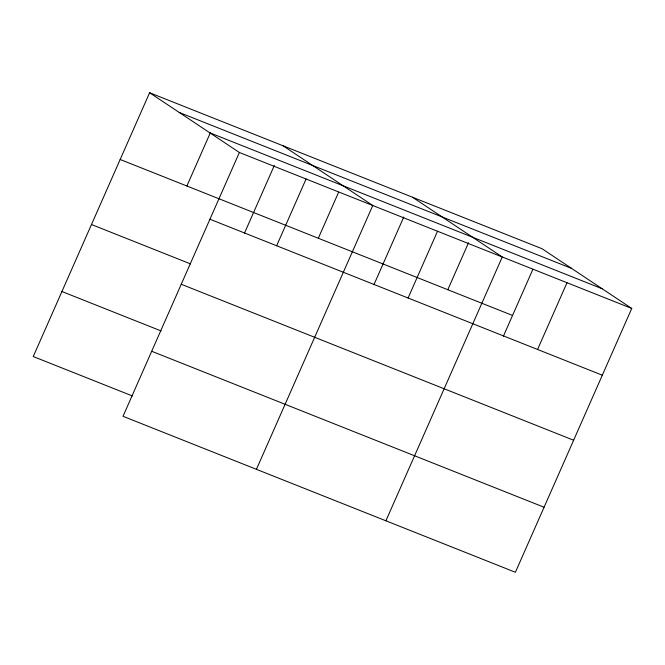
<?xml version="1.0" encoding="UTF-8"?>
<svg xmlns="http://www.w3.org/2000/svg" width="665" height="665" viewBox="0 0 665 665"><rect width="100%" height="100%" fill="white"/><g stroke="black" fill="none" stroke-linecap="round" stroke-linejoin="round"><path stroke-width="1" d="M149.608 92.734L239.375 152.484L123.017 416.298L515.392 572.266L631.75 308.452L541.983 248.702L149.608 92.734L33.25 356.548L132.352 395.941M186.873 186L210.506 132.41M244.429 233.249L274.304 165.51M276.64 245.751L306.075 178.993M318.319 238.253L338.635 192.185M256.424 469.324L372.782 205.51L283.016 145.76M373.913 284.72L403.788 216.973M408.086 297.995L437.52 231.245M447.803 289.716L468.534 242.708M385.908 520.795L502.266 256.981L412.5 197.231M503.397 336.191L532.856 269.383M537.569 349.466L567.004 282.716M179.234 112.452L571.609 268.419M209.749 132.767L602.124 288.735M239.375 152.484L631.75 308.452M120.166 159.484L512.54 315.451M209.932 219.234L602.307 375.201M91.487 224.521L190.589 263.914M181.254 284.263L573.629 440.23M61.928 291.519L161.038 330.912M151.703 351.27L544.078 507.237"/></g></svg>
